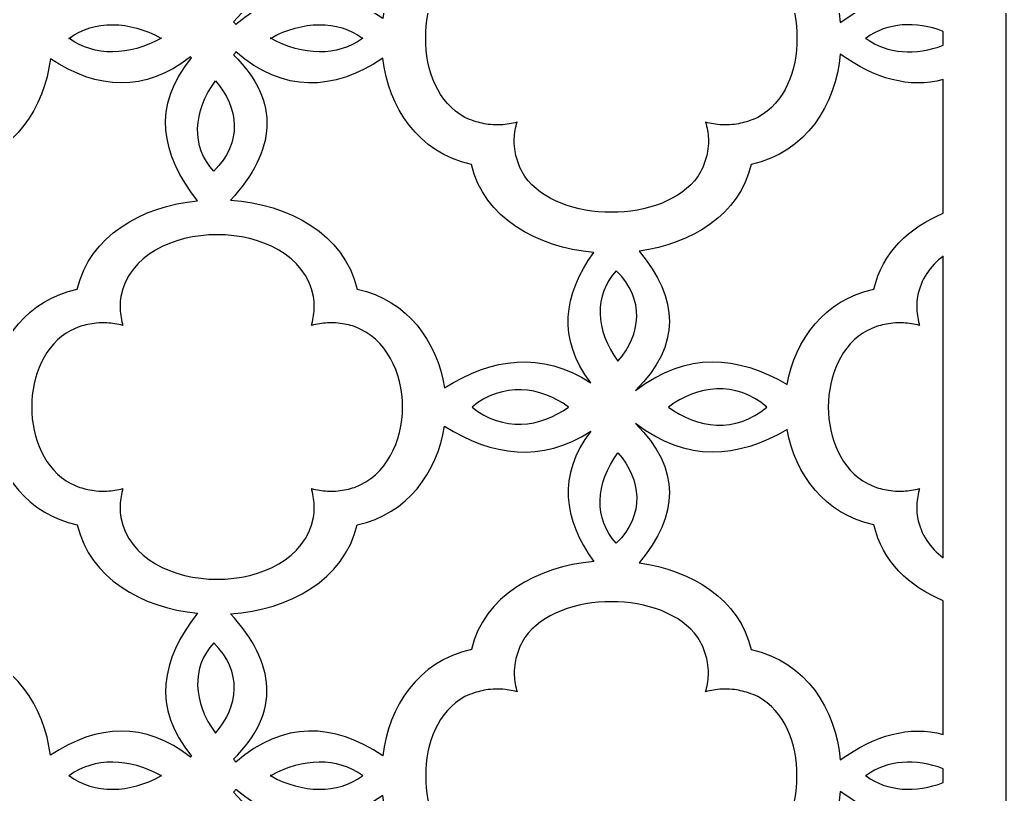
# Model space of a CAD drawing. Header units: centimetres. Extents: x 9.2 to 13.8, y -9 to 9.
# Drawn here: x 10.957 to 13.829, y -2.205 to 0.052 of the extents above; entities that cross this region are included whole.
import ezdxf

# ---------------------------------------------------------------- set-up
doc = ezdxf.new("R2010")
doc.units = ezdxf.units.CM
doc.header["$MEASUREMENT"] = 0
doc.layers.add('layer 1', color=7, linetype='Continuous')

msp = doc.modelspace()

# ---------------------------------------------------------------- linework, layer by layer
at = {"layer": 'layer 1', "color": 250}
for points, knots in [([(9.23731, 9.00076), (9.23731, 9.00076), (13.8294, 9.00076), (13.8294, 9.00076), (13.8294, 9.00076), (13.8294, 9.00076), (13.8294, -9.00021), (13.8294, -9.00021), (13.8294, -9.00021), (13.8294, -9.00021), (9.23731, -9.00021), (9.23731, -9.00021), (9.23731, -9.00021), (9.23731, -9.00021), (9.23731, 9.00076), (9.23731, 9.00076)], [0, 0, 0, 0, 0.2, 0.2, 0.2, 0.2, 0.4, 0.4, 0.4, 0.4, 0.6, 0.6, 0.6, 0.6, 1, 1, 1, 1]), ([(12.62788, 0.62126), (12.5401, 0.74558), (12.52068, 0.87166), (12.61959, 1.00076), (12.61959, 1.00076), (12.47468, 0.90728), (12.33322, 0.92898), (12.19376, 1.01579), (12.19376, 1.01579), (12.17154, 0.88134), (12.08668, 0.76026), (11.93902, 0.72809), (11.93902, 0.72809), (11.90138, 0.56693), (11.7404, 0.48064), (11.57066, 0.46916), (11.57066, 0.46916), (11.70156, 0.32521), (11.71794, 0.18376), (11.57948, 0.04568), (11.57948, 0.04568), (11.58171, 0.04306), (11.58377, 0.04027), (11.58561, 0.0374), (11.58561, 0.0374), (11.72549, 0.15639), (11.86857, 0.15248), (12.01406, 0.05542), (12.01406, 0.05542), (12.03038, 0.19831), (12.11627, 0.33083), (12.27178, 0.36473), (12.27178, 0.36473), (12.30832, 0.52112), (12.46259, 0.60664), (12.62788, 0.62126)], [0, 0, 0, 0, 0.1, 0.1, 0.1, 0.1, 0.2, 0.2, 0.2, 0.2, 0.3, 0.3, 0.3, 0.3, 0.4, 0.4, 0.4, 0.4, 0.5, 0.5, 0.5, 0.5, 0.6, 0.6, 0.6, 0.6, 0.7, 0.7, 0.7, 0.7, 0.8, 0.8, 0.8, 0.8, 1, 1, 1, 1]), ([(13.64572, 0.50724), (13.64572, 0.50724), (13.64572, 0.11789), (13.64572, 0.11789), (13.64572, 0.11789), (13.54705, 0.14409), (13.44699, 0.1159), (13.34575, 0.0433), (13.34575, 0.0433), (13.333, 0.19074), (13.24672, 0.32988), (13.08681, 0.36473), (13.08681, 0.36473), (13.05244, 0.51186), (12.91385, 0.59621), (12.75995, 0.61787), (12.75995, 0.61787), (12.87535, 0.75566), (12.88381, 0.89112), (12.74973, 1.02347), (12.74973, 1.02347), (12.9001, 0.9089), (13.04663, 0.9214), (13.19099, 1.00563), (13.19099, 1.00563), (13.2157, 0.87529), (13.29998, 0.75944), (13.44389, 0.72809), (13.44389, 0.72809), (13.46865, 0.62204), (13.5468, 0.54847), (13.64572, 0.50724)], [0, 0, 0, 0, 0.1111111, 0.1111111, 0.1111111, 0.1111111, 0.2222222, 0.2222222, 0.2222222, 0.2222222, 0.3333333, 0.3333333, 0.3333333, 0.3333333, 0.4444444, 0.4444444, 0.4444444, 0.4444444, 0.5555556, 0.5555556, 0.5555556, 0.5555556, 0.6666667, 0.6666667, 0.6666667, 0.6666667, 0.7777778, 0.7777778, 0.7777778, 0.7777778, 1, 1, 1, 1]), ([(12.13917, -0.00254), (12.13708, -0.09615), (12.1751, -0.19117), (12.2531, -0.23284), (12.2531, -0.23284), (12.26181, -0.23698), (12.2703, -0.24056), (12.27939, -0.24388), (12.27939, -0.24388), (12.29537, -0.24892), (12.31029, -0.25211), (12.32704, -0.25409), (12.32704, -0.25409), (12.33739, -0.25482), (12.34725, -0.25505), (12.35762, -0.25481), (12.35762, -0.25481), (12.37409, -0.25363), (12.38888, -0.25125), (12.40471, -0.24716), (12.40471, -0.24716), (12.40419, -0.24875), (12.40368, -0.25035), (12.40318, -0.25197), (12.40318, -0.25197), (12.39897, -0.26883), (12.39688, -0.28435), (12.39642, -0.30166), (12.39642, -0.30166), (12.3967, -0.31198), (12.39748, -0.32178), (12.39889, -0.33202), (12.39889, -0.33202), (12.40212, -0.34859), (12.4066, -0.36331), (12.41329, -0.37898), (12.41329, -0.37898), (12.41767, -0.38793), (12.42228, -0.39626), (12.42755, -0.40476), (12.42755, -0.40476), (12.52423, -0.54438), (12.83425, -0.54454), (12.93104, -0.40476), (12.93104, -0.40476), (12.93631, -0.39626), (12.94093, -0.38793), (12.9453, -0.37898), (12.9453, -0.37898), (12.95198, -0.36331), (12.95649, -0.34859), (12.95969, -0.33202), (12.95969, -0.33202), (12.96111, -0.32178), (12.9619, -0.31198), (12.96218, -0.30166), (12.96218, -0.30166), (12.9617, -0.28435), (12.95963, -0.26883), (12.95541, -0.25197), (12.95541, -0.25197), (12.95492, -0.25035), (12.95441, -0.24875), (12.95388, -0.24716), (12.95388, -0.24716), (12.96971, -0.25125), (12.9845, -0.25363), (13.00096, -0.25481), (13.00096, -0.25481), (13.01134, -0.25505), (13.02121, -0.25482), (13.03155, -0.25409), (13.03155, -0.25409), (13.04829, -0.25211), (13.06321, -0.24892), (13.07919, -0.24388), (13.07919, -0.24388), (13.08829, -0.24056), (13.0968, -0.23698), (13.10549, -0.23284), (13.10549, -0.23284), (13.18382, -0.19098), (13.22176, -0.09611), (13.21919, -0.00254), (13.21919, -0.00254), (13.22176, 0.09103), (13.18382, 0.18591), (13.10549, 0.22777), (13.10549, 0.22777), (13.0968, 0.2319), (13.08829, 0.23548), (13.07919, 0.2388), (13.07919, 0.2388), (13.06321, 0.24385), (13.04829, 0.24703), (13.03155, 0.24901), (13.03155, 0.24901), (13.02121, 0.24974), (13.01134, 0.24998), (13.00096, 0.24973), (13.00096, 0.24973), (12.9845, 0.24856), (12.96971, 0.24618), (12.95388, 0.24209), (12.95388, 0.24209), (12.95441, 0.24367), (12.95492, 0.24526), (12.95541, 0.2469), (12.95541, 0.2469), (12.95963, 0.26374), (12.9617, 0.27927), (12.96218, 0.29658), (12.96218, 0.29658), (12.9619, 0.3069), (12.96111, 0.31669), (12.95969, 0.32694), (12.95969, 0.32694), (12.95649, 0.34351), (12.95198, 0.35823), (12.9453, 0.37391), (12.9453, 0.37391), (12.94093, 0.38285), (12.93631, 0.39119), (12.93104, 0.39969), (12.93104, 0.39969), (12.83425, 0.53947), (12.52423, 0.5393), (12.42755, 0.39969), (12.42755, 0.39969), (12.42228, 0.39119), (12.41767, 0.38285), (12.41329, 0.37391), (12.41329, 0.37391), (12.4066, 0.35823), (12.40212, 0.34351), (12.39889, 0.32694), (12.39889, 0.32694), (12.39748, 0.31669), (12.3967, 0.3069), (12.39642, 0.29658), (12.39642, 0.29658), (12.39688, 0.27927), (12.39897, 0.26374), (12.40318, 0.2469), (12.40318, 0.2469), (12.40368, 0.24526), (12.40419, 0.24367), (12.40471, 0.24209), (12.40471, 0.24209), (12.38888, 0.24618), (12.37409, 0.24856), (12.35762, 0.24973), (12.35762, 0.24973), (12.34725, 0.24998), (12.33739, 0.24974), (12.32704, 0.24901), (12.32704, 0.24901), (12.31029, 0.24703), (12.29537, 0.24385), (12.27939, 0.2388), (12.27939, 0.2388), (12.2703, 0.23548), (12.26181, 0.2319), (12.2531, 0.22777), (12.2531, 0.22777), (12.1751, 0.18608), (12.13708, 0.09106), (12.13917, -0.00254)], [0, 0, 0, 0, 0.0232558, 0.0232558, 0.0232558, 0.0232558, 0.0465116, 0.0465116, 0.0465116, 0.0465116, 0.0697674, 0.0697674, 0.0697674, 0.0697674, 0.0930233, 0.0930233, 0.0930233, 0.0930233, 0.1162791, 0.1162791, 0.1162791, 0.1162791, 0.1395349, 0.1395349, 0.1395349, 0.1395349, 0.1627907, 0.1627907, 0.1627907, 0.1627907, 0.1860465, 0.1860465, 0.1860465, 0.1860465, 0.2093023, 0.2093023, 0.2093023, 0.2093023, 0.2325581, 0.2325581, 0.2325581, 0.2325581, 0.255814, 0.255814, 0.255814, 0.255814, 0.2790698, 0.2790698, 0.2790698, 0.2790698, 0.3023256, 0.3023256, 0.3023256, 0.3023256, 0.3255814, 0.3255814, 0.3255814, 0.3255814, 0.3488372, 0.3488372, 0.3488372, 0.3488372, 0.372093, 0.372093, 0.372093, 0.372093, 0.3953488, 0.3953488, 0.3953488, 0.3953488, 0.4186047, 0.4186047, 0.4186047, 0.4186047, 0.4418605, 0.4418605, 0.4418605, 0.4418605, 0.4651163, 0.4651163, 0.4651163, 0.4651163, 0.4883721, 0.4883721, 0.4883721, 0.4883721, 0.5116279, 0.5116279, 0.5116279, 0.5116279, 0.5348837, 0.5348837, 0.5348837, 0.5348837, 0.5581395, 0.5581395, 0.5581395, 0.5581395, 0.5813953, 0.5813953, 0.5813953, 0.5813953, 0.6046512, 0.6046512, 0.6046512, 0.6046512, 0.627907, 0.627907, 0.627907, 0.627907, 0.6511628, 0.6511628, 0.6511628, 0.6511628, 0.6744186, 0.6744186, 0.6744186, 0.6744186, 0.6976744, 0.6976744, 0.6976744, 0.6976744, 0.7209302, 0.7209302, 0.7209302, 0.7209302, 0.744186, 0.744186, 0.744186, 0.744186, 0.7674419, 0.7674419, 0.7674419, 0.7674419, 0.7906977, 0.7906977, 0.7906977, 0.7906977, 0.8139535, 0.8139535, 0.8139535, 0.8139535, 0.8372093, 0.8372093, 0.8372093, 0.8372093, 0.8604651, 0.8604651, 0.8604651, 0.8604651, 0.8837209, 0.8837209, 0.8837209, 0.8837209, 0.9069767, 0.9069767, 0.9069767, 0.9069767, 0.9302326, 0.9302326, 0.9302326, 0.9302326, 0.9534884, 0.9534884, 0.9534884, 0.9534884, 1, 1, 1, 1]), ([(11.36968, -0.00186), (11.36968, -0.00186), (11.36728, -0.00186), (11.36728, -0.00186), (11.36728, -0.00186), (11.27666, 0.04873), (11.17297, 0.05126), (11.10153, -0.00186), (11.10153, -0.00186), (11.10153, -0.00186), (11.09972, -0.00186), (11.09972, -0.00186), (11.09972, -0.00186), (11.10001, -0.0021), (11.10032, -0.00231), (11.10063, -0.00254), (11.10063, -0.00254), (11.10032, -0.00277), (11.10001, -0.00298), (11.09972, -0.00321), (11.09972, -0.00321), (11.09972, -0.00321), (11.10154, -0.00321), (11.10154, -0.00321), (11.10154, -0.00321), (11.17297, -0.05632), (11.27665, -0.05381), (11.36726, -0.00321), (11.36726, -0.00321), (11.36726, -0.00321), (11.36968, -0.00321), (11.36968, -0.00321), (11.36968, -0.00321), (11.36928, -0.00298), (11.36887, -0.00277), (11.36848, -0.00254), (11.36848, -0.00254), (11.36887, -0.00231), (11.36928, -0.00209), (11.36968, -0.00186)], [0, 0, 0, 0, 0.0909091, 0.0909091, 0.0909091, 0.0909091, 0.1818182, 0.1818182, 0.1818182, 0.1818182, 0.2727273, 0.2727273, 0.2727273, 0.2727273, 0.3636364, 0.3636364, 0.3636364, 0.3636364, 0.4545455, 0.4545455, 0.4545455, 0.4545455, 0.5454545, 0.5454545, 0.5454545, 0.5454545, 0.6363636, 0.6363636, 0.6363636, 0.6363636, 0.7272727, 0.7272727, 0.7272727, 0.7272727, 0.8181818, 0.8181818, 0.8181818, 0.8181818, 1, 1, 1, 1]), ([(11.95604, -0.00186), (11.95604, -0.00186), (11.95423, -0.00186), (11.95423, -0.00186), (11.95423, -0.00186), (11.8828, 0.05126), (11.77912, 0.04873), (11.68849, -0.00186), (11.68849, -0.00186), (11.68849, -0.00186), (11.68609, -0.00186), (11.68609, -0.00186), (11.68609, -0.00186), (11.68648, -0.00209), (11.68689, -0.00231), (11.6873, -0.00254), (11.6873, -0.00254), (11.68689, -0.00277), (11.68648, -0.00298), (11.68609, -0.00321), (11.68609, -0.00321), (11.68609, -0.00321), (11.6885, -0.00321), (11.6885, -0.00321), (11.6885, -0.00321), (11.77913, -0.05381), (11.8828, -0.05632), (11.95422, -0.00321), (11.95422, -0.00321), (11.95422, -0.00321), (11.95604, -0.00321), (11.95604, -0.00321), (11.95604, -0.00321), (11.95575, -0.00298), (11.95544, -0.00277), (11.95513, -0.00254), (11.95513, -0.00254), (11.95544, -0.00231), (11.95575, -0.0021), (11.95604, -0.00186)], [0, 0, 0, 0, 0.0909091, 0.0909091, 0.0909091, 0.0909091, 0.1818182, 0.1818182, 0.1818182, 0.1818182, 0.2727273, 0.2727273, 0.2727273, 0.2727273, 0.3636364, 0.3636364, 0.3636364, 0.3636364, 0.4545455, 0.4545455, 0.4545455, 0.4545455, 0.5454545, 0.5454545, 0.5454545, 0.5454545, 0.6363636, 0.6363636, 0.6363636, 0.6363636, 0.7272727, 0.7272727, 0.7272727, 0.7272727, 0.8181818, 0.8181818, 0.8181818, 0.8181818, 1, 1, 1, 1]), ([(13.64572, 0.01761), (13.64572, 0.01761), (13.64572, -0.02265), (13.64572, -0.02265), (13.64572, -0.02265), (13.5662, -0.05329), (13.48217, -0.04837), (13.42143, -0.00321), (13.42143, -0.00321), (13.42143, -0.00321), (13.41961, -0.00321), (13.41961, -0.00321), (13.41961, -0.00321), (13.41992, -0.00298), (13.42021, -0.00277), (13.42052, -0.00254), (13.42052, -0.00254), (13.42021, -0.00231), (13.41992, -0.0021), (13.41961, -0.00186), (13.41961, -0.00186), (13.41961, -0.00186), (13.42142, -0.00186), (13.42142, -0.00186), (13.42142, -0.00186), (13.48216, 0.04331), (13.5662, 0.04825), (13.64572, 0.01761)], [0, 0, 0, 0, 0.125, 0.125, 0.125, 0.125, 0.25, 0.25, 0.25, 0.25, 0.375, 0.375, 0.375, 0.375, 0.5, 0.5, 0.5, 0.5, 0.625, 0.625, 0.625, 0.625, 0.75, 0.75, 0.75, 0.75, 1, 1, 1, 1]), ([(11.47406, -0.47578), (11.31119, -0.49204), (11.16031, -0.57779), (11.124, -0.73316), (11.124, -0.73316), (10.98009, -0.76453), (10.89581, -0.88036), (10.8711, -1.0107), (10.8711, -1.0107), (10.72674, -0.92647), (10.58021, -0.91399), (10.42985, -1.02856), (10.42985, -1.02856), (10.56316, -0.89695), (10.55556, -0.7623), (10.44203, -0.62532), (10.44203, -0.62532), (10.6035, -0.60816), (10.7523, -0.52305), (10.78809, -0.36982), (10.78809, -0.36982), (10.94307, -0.33604), (11.0289, -0.20432), (11.04565, -0.06202), (11.04565, -0.06202), (11.18421, -0.15353), (11.32056, -0.16041), (11.45405, -0.05689), (11.45405, -0.05689), (11.45502, -0.05783), (11.45603, -0.05874), (11.45707, -0.05961), (11.45707, -0.05961), (11.34042, -0.20147), (11.36808, -0.33962), (11.47406, -0.47578)], [0, 0, 0, 0, 0.1, 0.1, 0.1, 0.1, 0.2, 0.2, 0.2, 0.2, 0.3, 0.3, 0.3, 0.3, 0.4, 0.4, 0.4, 0.4, 0.5, 0.5, 0.5, 0.5, 0.6, 0.6, 0.6, 0.6, 0.7, 0.7, 0.7, 0.7, 0.8, 0.8, 0.8, 0.8, 1, 1, 1, 1]), ([(12.62788, -0.62634), (12.5401, -0.75067), (12.52068, -0.87675), (12.61959, -1.00584), (12.61959, -1.00584), (12.47468, -0.91237), (12.33322, -0.93407), (12.19376, -1.02086), (12.19376, -1.02086), (12.17154, -0.88642), (12.08668, -0.76534), (11.93902, -0.73316), (11.93902, -0.73316), (11.90138, -0.57202), (11.7404, -0.48572), (11.57066, -0.47425), (11.57066, -0.47425), (11.70156, -0.3303), (11.71794, -0.18884), (11.57948, -0.05077), (11.57948, -0.05077), (11.58171, -0.04815), (11.58377, -0.04536), (11.58561, -0.04248), (11.58561, -0.04248), (11.72549, -0.16147), (11.86857, -0.15757), (12.01406, -0.06049), (12.01406, -0.06049), (12.03038, -0.20338), (12.11627, -0.33592), (12.27178, -0.36982), (12.27178, -0.36982), (12.30832, -0.5262), (12.46259, -0.61172), (12.62788, -0.62634)], [0, 0, 0, 0, 0.1, 0.1, 0.1, 0.1, 0.2, 0.2, 0.2, 0.2, 0.3, 0.3, 0.3, 0.3, 0.4, 0.4, 0.4, 0.4, 0.5, 0.5, 0.5, 0.5, 0.6, 0.6, 0.6, 0.6, 0.7, 0.7, 0.7, 0.7, 0.8, 0.8, 0.8, 0.8, 1, 1, 1, 1]), ([(13.64572, -0.12294), (13.64572, -0.12294), (13.64572, -0.51227), (13.64572, -0.51227), (13.64572, -0.51227), (13.5468, -0.55349), (13.46865, -0.62711), (13.44389, -0.73316), (13.44389, -0.73316), (13.29998, -0.76453), (13.2157, -0.88036), (13.19099, -1.0107), (13.19099, -1.0107), (13.04663, -0.92647), (12.9001, -0.91399), (12.74973, -1.02856), (12.74973, -1.02856), (12.88381, -0.89621), (12.87535, -0.76074), (12.75995, -0.62295), (12.75995, -0.62295), (12.91385, -0.60129), (13.05244, -0.51694), (13.08681, -0.36982), (13.08681, -0.36982), (13.24672, -0.33496), (13.333, -0.19583), (13.34575, -0.04838), (13.34575, -0.04838), (13.44699, -0.12099), (13.54705, -0.14914), (13.64572, -0.12294)], [0, 0, 0, 0, 0.1111111, 0.1111111, 0.1111111, 0.1111111, 0.2222222, 0.2222222, 0.2222222, 0.2222222, 0.3333333, 0.3333333, 0.3333333, 0.3333333, 0.4444444, 0.4444444, 0.4444444, 0.4444444, 0.5555556, 0.5555556, 0.5555556, 0.5555556, 0.6666667, 0.6666667, 0.6666667, 0.6666667, 0.7777778, 0.7777778, 0.7777778, 0.7777778, 1, 1, 1, 1]), ([(11.5266, -0.12678), (11.46071, -0.21504), (11.45552, -0.32002), (11.52139, -0.38922), (11.52139, -0.38922), (11.60724, -0.30691), (11.59336, -0.20273), (11.5266, -0.12678)], [0, 0, 0, 0, 0.3333333, 0.3333333, 0.3333333, 0.3333333, 1, 1, 1, 1]), ([(10.99131, -1.07665), (10.99123, -0.98544), (11.02922, -0.8942), (11.10532, -0.85354), (11.10532, -0.85354), (11.11402, -0.8494), (11.12252, -0.84583), (11.13161, -0.84248), (11.13161, -0.84248), (11.14759, -0.83745), (11.16251, -0.83428), (11.17926, -0.8323), (11.17926, -0.8323), (11.18959, -0.83157), (11.19946, -0.83133), (11.20984, -0.83158), (11.20984, -0.83158), (11.22631, -0.83275), (11.24109, -0.83513), (11.25691, -0.83922), (11.25691, -0.83922), (11.2564, -0.83764), (11.25589, -0.83603), (11.25539, -0.83441), (11.25539, -0.83441), (11.25118, -0.81756), (11.24911, -0.80203), (11.24863, -0.78472), (11.24863, -0.78472), (11.24891, -0.77441), (11.2497, -0.7646), (11.2511, -0.75437), (11.2511, -0.75437), (11.29745, -0.51499), (11.76558, -0.51499), (11.81191, -0.75437), (11.81191, -0.75437), (11.81333, -0.7646), (11.81411, -0.77441), (11.81439, -0.78472), (11.81439, -0.78472), (11.81392, -0.80203), (11.81184, -0.81756), (11.80762, -0.83441), (11.80762, -0.83441), (11.80712, -0.83603), (11.80662, -0.83764), (11.80611, -0.83922), (11.80611, -0.83922), (11.82192, -0.83513), (11.83671, -0.83275), (11.85319, -0.83158), (11.85319, -0.83158), (11.86355, -0.83133), (11.87342, -0.83157), (11.88377, -0.8323), (11.88377, -0.8323), (11.9005, -0.83428), (11.91542, -0.83745), (11.93142, -0.84248), (11.93142, -0.84248), (12.02449, -0.87663), (12.0711, -0.97671), (12.07153, -1.07665), (12.07153, -1.07665), (12.0711, -1.17657), (12.02449, -1.27668), (11.93142, -1.31081), (11.93142, -1.31081), (11.91542, -1.31584), (11.9005, -1.31901), (11.88377, -1.32099), (11.88377, -1.32099), (11.87342, -1.32174), (11.86355, -1.32196), (11.85319, -1.32171), (11.85319, -1.32171), (11.83671, -1.32054), (11.82192, -1.31817), (11.80611, -1.31408), (11.80611, -1.31408), (11.80662, -1.31566), (11.80712, -1.31726), (11.80762, -1.31887), (11.80762, -1.31887), (11.81184, -1.33574), (11.81392, -1.35127), (11.81439, -1.36857), (11.81439, -1.36857), (11.81411, -1.37888), (11.81333, -1.38869), (11.81191, -1.39892), (11.81191, -1.39892), (11.76558, -1.6383), (11.29745, -1.6383), (11.2511, -1.39892), (11.2511, -1.39892), (11.2497, -1.38869), (11.24891, -1.37888), (11.24863, -1.36857), (11.24863, -1.36857), (11.24911, -1.35127), (11.25118, -1.33574), (11.25539, -1.31887), (11.25539, -1.31887), (11.25589, -1.31726), (11.2564, -1.31566), (11.25691, -1.31408), (11.25691, -1.31408), (11.24109, -1.31817), (11.22631, -1.32054), (11.20984, -1.32171), (11.20984, -1.32171), (11.19946, -1.32196), (11.18959, -1.32174), (11.17926, -1.32099), (11.17926, -1.32099), (11.16251, -1.31901), (11.14759, -1.31584), (11.13161, -1.31081), (11.13161, -1.31081), (11.12252, -1.30747), (11.11402, -1.30389), (11.10532, -1.29975), (11.10532, -1.29975), (11.02922, -1.2591), (10.99123, -1.16786), (10.99131, -1.07665)], [0, 0, 0, 0, 0.030303, 0.030303, 0.030303, 0.030303, 0.0606061, 0.0606061, 0.0606061, 0.0606061, 0.0909091, 0.0909091, 0.0909091, 0.0909091, 0.1212121, 0.1212121, 0.1212121, 0.1212121, 0.1515152, 0.1515152, 0.1515152, 0.1515152, 0.1818182, 0.1818182, 0.1818182, 0.1818182, 0.2121212, 0.2121212, 0.2121212, 0.2121212, 0.2424242, 0.2424242, 0.2424242, 0.2424242, 0.2727273, 0.2727273, 0.2727273, 0.2727273, 0.3030303, 0.3030303, 0.3030303, 0.3030303, 0.3333333, 0.3333333, 0.3333333, 0.3333333, 0.3636364, 0.3636364, 0.3636364, 0.3636364, 0.3939394, 0.3939394, 0.3939394, 0.3939394, 0.4242424, 0.4242424, 0.4242424, 0.4242424, 0.4545455, 0.4545455, 0.4545455, 0.4545455, 0.4848485, 0.4848485, 0.4848485, 0.4848485, 0.5151515, 0.5151515, 0.5151515, 0.5151515, 0.5454545, 0.5454545, 0.5454545, 0.5454545, 0.5757576, 0.5757576, 0.5757576, 0.5757576, 0.6060606, 0.6060606, 0.6060606, 0.6060606, 0.6363636, 0.6363636, 0.6363636, 0.6363636, 0.6666667, 0.6666667, 0.6666667, 0.6666667, 0.6969697, 0.6969697, 0.6969697, 0.6969697, 0.7272727, 0.7272727, 0.7272727, 0.7272727, 0.7575758, 0.7575758, 0.7575758, 0.7575758, 0.7878788, 0.7878788, 0.7878788, 0.7878788, 0.8181818, 0.8181818, 0.8181818, 0.8181818, 0.8484848, 0.8484848, 0.8484848, 0.8484848, 0.8787879, 0.8787879, 0.8787879, 0.8787879, 0.9090909, 0.9090909, 0.9090909, 0.9090909, 0.9393939, 0.9393939, 0.9393939, 0.9393939, 1, 1, 1, 1]), ([(13.64572, -0.63708), (13.64572, -0.63708), (13.64572, -1.51619), (13.64572, -1.51619), (13.64572, -1.51619), (13.60786, -1.48722), (13.58053, -1.44814), (13.57101, -1.39893), (13.57101, -1.39893), (13.5696, -1.38869), (13.5688, -1.37889), (13.56853, -1.36859), (13.56853, -1.36859), (13.569, -1.35128), (13.57108, -1.33576), (13.57528, -1.3189), (13.57528, -1.3189), (13.57578, -1.31728), (13.5763, -1.31568), (13.5768, -1.31409), (13.5768, -1.31409), (13.56098, -1.31819), (13.54619, -1.32056), (13.52972, -1.32172), (13.52972, -1.32172), (13.51935, -1.32197), (13.50948, -1.32175), (13.49914, -1.32101), (13.49914, -1.32101), (13.4824, -1.31902), (13.46748, -1.31585), (13.45148, -1.31082), (13.45148, -1.31082), (13.44241, -1.30749), (13.4339, -1.3039), (13.4252, -1.29977), (13.4252, -1.29977), (13.34909, -1.25911), (13.31112, -1.16786), (13.3112, -1.07665), (13.3112, -1.07665), (13.31112, -0.98543), (13.34909, -0.89418), (13.4252, -0.85353), (13.4252, -0.85353), (13.4339, -0.84939), (13.44241, -0.84581), (13.45148, -0.84247), (13.45148, -0.84247), (13.46748, -0.83744), (13.4824, -0.83427), (13.49914, -0.83228), (13.49914, -0.83228), (13.50948, -0.83155), (13.51935, -0.83132), (13.52972, -0.83157), (13.52972, -0.83157), (13.54619, -0.83274), (13.56098, -0.83511), (13.5768, -0.8392), (13.5768, -0.8392), (13.5763, -0.83762), (13.57578, -0.83602), (13.57528, -0.83441), (13.57528, -0.83441), (13.57108, -0.81754), (13.569, -0.802), (13.56853, -0.78469), (13.56853, -0.78469), (13.5688, -0.7744), (13.5696, -0.76459), (13.57101, -0.75436), (13.57101, -0.75436), (13.58053, -0.70515), (13.60786, -0.66605), (13.64572, -0.63708)], [0, 0, 0, 0, 0.05, 0.05, 0.05, 0.05, 0.1, 0.1, 0.1, 0.1, 0.15, 0.15, 0.15, 0.15, 0.2, 0.2, 0.2, 0.2, 0.25, 0.25, 0.25, 0.25, 0.3, 0.3, 0.3, 0.3, 0.35, 0.35, 0.35, 0.35, 0.4, 0.4, 0.4, 0.4, 0.45, 0.45, 0.45, 0.45, 0.5, 0.5, 0.5, 0.5, 0.55, 0.55, 0.55, 0.55, 0.6, 0.6, 0.6, 0.6, 0.65, 0.65, 0.65, 0.65, 0.7, 0.7, 0.7, 0.7, 0.75, 0.75, 0.75, 0.75, 0.8, 0.8, 0.8, 0.8, 0.85, 0.85, 0.85, 0.85, 0.9, 0.9, 0.9, 0.9, 1, 1, 1, 1]), ([(12.6987, -0.94273), (12.63283, -0.85445), (12.62761, -0.74946), (12.69351, -0.68028), (12.69351, -0.68028), (12.77933, -0.76259), (12.76546, -0.86676), (12.6987, -0.94273)], [0, 0, 0, 0, 0.3333333, 0.3333333, 0.3333333, 0.3333333, 1, 1, 1, 1]), ([(12.27391, -1.07665), (12.36271, -1.00322), (12.47329, -1.01665), (12.55436, -1.07665), (12.55436, -1.07665), (12.47329, -1.13663), (12.36271, -1.15006), (12.27391, -1.07665)], [0, 0, 0, 0, 0.3333333, 0.3333333, 0.3333333, 0.3333333, 1, 1, 1, 1]), ([(12.84562, -1.07665), (12.92841, -1.01539), (13.04195, -0.99791), (13.13167, -1.07665), (13.13167, -1.07665), (13.04195, -1.15539), (12.92841, -1.1379), (12.84562, -1.07665)], [0, 0, 0, 0, 0.3333333, 0.3333333, 0.3333333, 0.3333333, 1, 1, 1, 1]), ([(11.47406, -1.67751), (11.31119, -1.66124), (11.16031, -1.5755), (11.124, -1.42013), (11.124, -1.42013), (10.98009, -1.38876), (10.89581, -1.27293), (10.8711, -1.14259), (10.8711, -1.14259), (10.72674, -1.22682), (10.58021, -1.23931), (10.42985, -1.12474), (10.42985, -1.12474), (10.56316, -1.25634), (10.55556, -1.39101), (10.44203, -1.52799), (10.44203, -1.52799), (10.6035, -1.54513), (10.7523, -1.63026), (10.78809, -1.78348), (10.78809, -1.78348), (10.94307, -1.81727), (11.0289, -1.94897), (11.04565, -2.09127), (11.04565, -2.09127), (11.18421, -1.99975), (11.32056, -1.9929), (11.45405, -2.09641), (11.45405, -2.09641), (11.45502, -2.09547), (11.45603, -2.09455), (11.45707, -2.09367), (11.45707, -2.09367), (11.34042, -1.95184), (11.36808, -1.81366), (11.47406, -1.67751)], [0, 0, 0, 0, 0.1, 0.1, 0.1, 0.1, 0.2, 0.2, 0.2, 0.2, 0.3, 0.3, 0.3, 0.3, 0.4, 0.4, 0.4, 0.4, 0.5, 0.5, 0.5, 0.5, 0.6, 0.6, 0.6, 0.6, 0.7, 0.7, 0.7, 0.7, 0.8, 0.8, 0.8, 0.8, 1, 1, 1, 1]), ([(12.62788, -1.52695), (12.5401, -1.40262), (12.52068, -1.27654), (12.61959, -1.14746), (12.61959, -1.14746), (12.47468, -1.24092), (12.33322, -1.21922), (12.19376, -1.13243), (12.19376, -1.13243), (12.17154, -1.26687), (12.08668, -1.38795), (11.93902, -1.42013), (11.93902, -1.42013), (11.90138, -1.58129), (11.7404, -1.66757), (11.57066, -1.67904), (11.57066, -1.67904), (11.70156, -1.823), (11.71794, -1.96446), (11.57948, -2.10252), (11.57948, -2.10252), (11.58171, -2.10515), (11.58377, -2.10793), (11.58561, -2.11081), (11.58561, -2.11081), (11.72549, -1.99182), (11.86857, -1.99572), (12.01406, -2.0928), (12.01406, -2.0928), (12.03038, -1.94991), (12.11627, -1.81738), (12.27178, -1.78348), (12.27178, -1.78348), (12.30832, -1.62709), (12.46259, -1.54156), (12.62788, -1.52695)], [0, 0, 0, 0, 0.1, 0.1, 0.1, 0.1, 0.2, 0.2, 0.2, 0.2, 0.3, 0.3, 0.3, 0.3, 0.4, 0.4, 0.4, 0.4, 0.5, 0.5, 0.5, 0.5, 0.6, 0.6, 0.6, 0.6, 0.7, 0.7, 0.7, 0.7, 0.8, 0.8, 0.8, 0.8, 1, 1, 1, 1]), ([(13.64572, -1.64098), (13.64572, -1.64098), (13.64572, -2.03032), (13.64572, -2.03032), (13.64572, -2.03032), (13.54705, -2.00412), (13.44699, -2.03231), (13.34575, -2.10491), (13.34575, -2.10491), (13.333, -1.95747), (13.24672, -1.81833), (13.08681, -1.78348), (13.08681, -1.78348), (13.05244, -1.63635), (12.91385, -1.55201), (12.75995, -1.53034), (12.75995, -1.53034), (12.87535, -1.39256), (12.88381, -1.25708), (12.74973, -1.12474), (12.74973, -1.12474), (12.9001, -1.23931), (13.04663, -1.22682), (13.19099, -1.14259), (13.19099, -1.14259), (13.2157, -1.27293), (13.29998, -1.38876), (13.44389, -1.42013), (13.44389, -1.42013), (13.46865, -1.52618), (13.5468, -1.59975), (13.64572, -1.64098)], [0, 0, 0, 0, 0.1111111, 0.1111111, 0.1111111, 0.1111111, 0.2222222, 0.2222222, 0.2222222, 0.2222222, 0.3333333, 0.3333333, 0.3333333, 0.3333333, 0.4444444, 0.4444444, 0.4444444, 0.4444444, 0.5555556, 0.5555556, 0.5555556, 0.5555556, 0.6666667, 0.6666667, 0.6666667, 0.6666667, 0.7777778, 0.7777778, 0.7777778, 0.7777778, 1, 1, 1, 1]), ([(12.6987, -1.21058), (12.63283, -1.29885), (12.62761, -1.40383), (12.69351, -1.47302), (12.69351, -1.47302), (12.77933, -1.3907), (12.76546, -1.28653), (12.6987, -1.21058)], [0, 0, 0, 0, 0.3333333, 0.3333333, 0.3333333, 0.3333333, 1, 1, 1, 1]), ([(12.13917, -2.15076), (12.13708, -2.05715), (12.1751, -1.96213), (12.2531, -1.92045), (12.2531, -1.92045), (12.26181, -1.9163), (12.2703, -1.91273), (12.27939, -1.90941), (12.27939, -1.90941), (12.29537, -1.90437), (12.31029, -1.90119), (12.32704, -1.8992), (12.32704, -1.8992), (12.33739, -1.89848), (12.34725, -1.89824), (12.35762, -1.89848), (12.35762, -1.89848), (12.37409, -1.89966), (12.38888, -1.90204), (12.40471, -1.90613), (12.40471, -1.90613), (12.40419, -1.90454), (12.40368, -1.90294), (12.40318, -1.90132), (12.40318, -1.90132), (12.39897, -1.88447), (12.39688, -1.86894), (12.39642, -1.85164), (12.39642, -1.85164), (12.3967, -1.84131), (12.39748, -1.83152), (12.39889, -1.82127), (12.39889, -1.82127), (12.40212, -1.8047), (12.4066, -1.78999), (12.41329, -1.77431), (12.41329, -1.77431), (12.41767, -1.76536), (12.42228, -1.75703), (12.42755, -1.74853), (12.42755, -1.74853), (12.52423, -1.60892), (12.83425, -1.60875), (12.93104, -1.74853), (12.93104, -1.74853), (12.93631, -1.75703), (12.94093, -1.76536), (12.9453, -1.77431), (12.9453, -1.77431), (12.95198, -1.78999), (12.95649, -1.8047), (12.95969, -1.82127), (12.95969, -1.82127), (12.96111, -1.83152), (12.9619, -1.84131), (12.96218, -1.85164), (12.96218, -1.85164), (12.9617, -1.86894), (12.95963, -1.88447), (12.95541, -1.90132), (12.95541, -1.90132), (12.95492, -1.90294), (12.95441, -1.90454), (12.95388, -1.90613), (12.95388, -1.90613), (12.96971, -1.90204), (12.9845, -1.89966), (13.00096, -1.89848), (13.00096, -1.89848), (13.01134, -1.89824), (13.02121, -1.89848), (13.03155, -1.8992), (13.03155, -1.8992), (13.04829, -1.90119), (13.06321, -1.90437), (13.07919, -1.90941), (13.07919, -1.90941), (13.08829, -1.91273), (13.0968, -1.9163), (13.10549, -1.92045), (13.10549, -1.92045), (13.18382, -1.9623), (13.22176, -2.05718), (13.21919, -2.15076), (13.21919, -2.15076), (13.22176, -2.24432), (13.18382, -2.3392), (13.10549, -2.38106), (13.10549, -2.38106), (13.0968, -2.3852), (13.08829, -2.38878), (13.07919, -2.39209), (13.07919, -2.39209), (13.06321, -2.39714), (13.04829, -2.40032), (13.03155, -2.4023), (13.03155, -2.4023), (13.02121, -2.40303), (13.01134, -2.40327), (13.00096, -2.40302), (13.00096, -2.40302), (12.9845, -2.40185), (12.96971, -2.39946), (12.95388, -2.39538), (12.95388, -2.39538), (12.95441, -2.39697), (12.95492, -2.39857), (12.95541, -2.40019), (12.95541, -2.40019), (12.95963, -2.41703), (12.9617, -2.43257), (12.96218, -2.44987), (12.96218, -2.44987), (12.9619, -2.46019), (12.96111, -2.47), (12.95969, -2.48023), (12.95969, -2.48023), (12.95649, -2.4968), (12.95198, -2.51151), (12.9453, -2.5272), (12.9453, -2.5272), (12.94093, -2.53615), (12.93631, -2.54448), (12.93104, -2.55298), (12.93104, -2.55298), (12.83425, -2.69276), (12.52423, -2.69259), (12.42755, -2.55298), (12.42755, -2.55298), (12.42228, -2.54448), (12.41767, -2.53615), (12.41329, -2.5272), (12.41329, -2.5272), (12.4066, -2.51151), (12.40212, -2.4968), (12.39889, -2.48023), (12.39889, -2.48023), (12.39748, -2.47), (12.3967, -2.46019), (12.39642, -2.44987), (12.39642, -2.44987), (12.39688, -2.43257), (12.39897, -2.41703), (12.40318, -2.40019), (12.40318, -2.40019), (12.40368, -2.39857), (12.40419, -2.39697), (12.40471, -2.39538), (12.40471, -2.39538), (12.38888, -2.39946), (12.37409, -2.40185), (12.35762, -2.40302), (12.35762, -2.40302), (12.34725, -2.40327), (12.33739, -2.40303), (12.32704, -2.4023), (12.32704, -2.4023), (12.31029, -2.40032), (12.29537, -2.39714), (12.27939, -2.39209), (12.27939, -2.39209), (12.2703, -2.38878), (12.26181, -2.3852), (12.2531, -2.38106), (12.2531, -2.38106), (12.1751, -2.33939), (12.13708, -2.24436), (12.13917, -2.15076)], [0, 0, 0, 0, 0.0232558, 0.0232558, 0.0232558, 0.0232558, 0.0465116, 0.0465116, 0.0465116, 0.0465116, 0.0697674, 0.0697674, 0.0697674, 0.0697674, 0.0930233, 0.0930233, 0.0930233, 0.0930233, 0.1162791, 0.1162791, 0.1162791, 0.1162791, 0.1395349, 0.1395349, 0.1395349, 0.1395349, 0.1627907, 0.1627907, 0.1627907, 0.1627907, 0.1860465, 0.1860465, 0.1860465, 0.1860465, 0.2093023, 0.2093023, 0.2093023, 0.2093023, 0.2325581, 0.2325581, 0.2325581, 0.2325581, 0.255814, 0.255814, 0.255814, 0.255814, 0.2790698, 0.2790698, 0.2790698, 0.2790698, 0.3023256, 0.3023256, 0.3023256, 0.3023256, 0.3255814, 0.3255814, 0.3255814, 0.3255814, 0.3488372, 0.3488372, 0.3488372, 0.3488372, 0.372093, 0.372093, 0.372093, 0.372093, 0.3953488, 0.3953488, 0.3953488, 0.3953488, 0.4186047, 0.4186047, 0.4186047, 0.4186047, 0.4418605, 0.4418605, 0.4418605, 0.4418605, 0.4651163, 0.4651163, 0.4651163, 0.4651163, 0.4883721, 0.4883721, 0.4883721, 0.4883721, 0.5116279, 0.5116279, 0.5116279, 0.5116279, 0.5348837, 0.5348837, 0.5348837, 0.5348837, 0.5581395, 0.5581395, 0.5581395, 0.5581395, 0.5813953, 0.5813953, 0.5813953, 0.5813953, 0.6046512, 0.6046512, 0.6046512, 0.6046512, 0.627907, 0.627907, 0.627907, 0.627907, 0.6511628, 0.6511628, 0.6511628, 0.6511628, 0.6744186, 0.6744186, 0.6744186, 0.6744186, 0.6976744, 0.6976744, 0.6976744, 0.6976744, 0.7209302, 0.7209302, 0.7209302, 0.7209302, 0.744186, 0.744186, 0.744186, 0.744186, 0.7674419, 0.7674419, 0.7674419, 0.7674419, 0.7906977, 0.7906977, 0.7906977, 0.7906977, 0.8139535, 0.8139535, 0.8139535, 0.8139535, 0.8372093, 0.8372093, 0.8372093, 0.8372093, 0.8604651, 0.8604651, 0.8604651, 0.8604651, 0.8837209, 0.8837209, 0.8837209, 0.8837209, 0.9069767, 0.9069767, 0.9069767, 0.9069767, 0.9302326, 0.9302326, 0.9302326, 0.9302326, 0.9534884, 0.9534884, 0.9534884, 0.9534884, 1, 1, 1, 1]), ([(11.5266, -2.02651), (11.46071, -1.93825), (11.45552, -1.83326), (11.52139, -1.76408), (11.52139, -1.76408), (11.60724, -1.84638), (11.59336, -1.95056), (11.5266, -2.02651)], [0, 0, 0, 0, 0.3333333, 0.3333333, 0.3333333, 0.3333333, 1, 1, 1, 1]), ([(11.36968, -2.15143), (11.36968, -2.15143), (11.36728, -2.15143), (11.36728, -2.15143), (11.36728, -2.15143), (11.27666, -2.20202), (11.17297, -2.20456), (11.10153, -2.15143), (11.10153, -2.15143), (11.10153, -2.15143), (11.09972, -2.15143), (11.09972, -2.15143), (11.09972, -2.15143), (11.10001, -2.1512), (11.10032, -2.15098), (11.10063, -2.15076), (11.10063, -2.15076), (11.10032, -2.15052), (11.10001, -2.15031), (11.09972, -2.15008), (11.09972, -2.15008), (11.09972, -2.15008), (11.10154, -2.15008), (11.10154, -2.15008), (11.10154, -2.15008), (11.17297, -2.09697), (11.27665, -2.09948), (11.36726, -2.15008), (11.36726, -2.15008), (11.36726, -2.15008), (11.36968, -2.15008), (11.36968, -2.15008), (11.36968, -2.15008), (11.36928, -2.15031), (11.36887, -2.15052), (11.36848, -2.15076), (11.36848, -2.15076), (11.36887, -2.15098), (11.36928, -2.1512), (11.36968, -2.15143)], [0, 0, 0, 0, 0.0909091, 0.0909091, 0.0909091, 0.0909091, 0.1818182, 0.1818182, 0.1818182, 0.1818182, 0.2727273, 0.2727273, 0.2727273, 0.2727273, 0.3636364, 0.3636364, 0.3636364, 0.3636364, 0.4545455, 0.4545455, 0.4545455, 0.4545455, 0.5454545, 0.5454545, 0.5454545, 0.5454545, 0.6363636, 0.6363636, 0.6363636, 0.6363636, 0.7272727, 0.7272727, 0.7272727, 0.7272727, 0.8181818, 0.8181818, 0.8181818, 0.8181818, 1, 1, 1, 1]), ([(11.95604, -2.15143), (11.95604, -2.15143), (11.95423, -2.15143), (11.95423, -2.15143), (11.95423, -2.15143), (11.8828, -2.20456), (11.77912, -2.20202), (11.68849, -2.15143), (11.68849, -2.15143), (11.68849, -2.15143), (11.68609, -2.15143), (11.68609, -2.15143), (11.68609, -2.15143), (11.68648, -2.1512), (11.68689, -2.15098), (11.6873, -2.15076), (11.6873, -2.15076), (11.68689, -2.15052), (11.68648, -2.15031), (11.68609, -2.15008), (11.68609, -2.15008), (11.68609, -2.15008), (11.6885, -2.15008), (11.6885, -2.15008), (11.6885, -2.15008), (11.77913, -2.09948), (11.8828, -2.09697), (11.95422, -2.15008), (11.95422, -2.15008), (11.95422, -2.15008), (11.95604, -2.15008), (11.95604, -2.15008), (11.95604, -2.15008), (11.95575, -2.15031), (11.95544, -2.15052), (11.95513, -2.15076), (11.95513, -2.15076), (11.95544, -2.15098), (11.95575, -2.1512), (11.95604, -2.15143)], [0, 0, 0, 0, 0.0909091, 0.0909091, 0.0909091, 0.0909091, 0.1818182, 0.1818182, 0.1818182, 0.1818182, 0.2727273, 0.2727273, 0.2727273, 0.2727273, 0.3636364, 0.3636364, 0.3636364, 0.3636364, 0.4545455, 0.4545455, 0.4545455, 0.4545455, 0.5454545, 0.5454545, 0.5454545, 0.5454545, 0.6363636, 0.6363636, 0.6363636, 0.6363636, 0.7272727, 0.7272727, 0.7272727, 0.7272727, 0.8181818, 0.8181818, 0.8181818, 0.8181818, 1, 1, 1, 1]), ([(13.64572, -2.13061), (13.64572, -2.13061), (13.64572, -2.17087), (13.64572, -2.17087), (13.64572, -2.17087), (13.5662, -2.20151), (13.48216, -2.1966), (13.42142, -2.15143), (13.42142, -2.15143), (13.42142, -2.15143), (13.41961, -2.15143), (13.41961, -2.15143), (13.41961, -2.15143), (13.41992, -2.1512), (13.42021, -2.15098), (13.42052, -2.15076), (13.42052, -2.15076), (13.42021, -2.15052), (13.41992, -2.15031), (13.41961, -2.15008), (13.41961, -2.15008), (13.41961, -2.15008), (13.42143, -2.15008), (13.42143, -2.15008), (13.42143, -2.15008), (13.48217, -2.10492), (13.5662, -2.09997), (13.64572, -2.13061)], [0, 0, 0, 0, 0.125, 0.125, 0.125, 0.125, 0.25, 0.25, 0.25, 0.25, 0.375, 0.375, 0.375, 0.375, 0.5, 0.5, 0.5, 0.5, 0.625, 0.625, 0.625, 0.625, 0.75, 0.75, 0.75, 0.75, 1, 1, 1, 1]), ([(12.62788, -2.77455), (12.5401, -2.89889), (12.52068, -3.02497), (12.61959, -3.15405), (12.61959, -3.15405), (12.47468, -3.06058), (12.33322, -3.08229), (12.19376, -3.16908), (12.19376, -3.16908), (12.17154, -3.03464), (12.08668, -2.91356), (11.93902, -2.88138), (11.93902, -2.88138), (11.90138, -2.72022), (11.7404, -2.63394), (11.57066, -2.62246), (11.57066, -2.62246), (11.70156, -2.4785), (11.71794, -2.33704), (11.57948, -2.19899), (11.57948, -2.19899), (11.58171, -2.19635), (11.58377, -2.19358), (11.58561, -2.19069), (11.58561, -2.19069), (11.72549, -2.30968), (11.86857, -2.30579), (12.01406, -2.20871), (12.01406, -2.20871), (12.03038, -2.35159), (12.11627, -2.48413), (12.27178, -2.51803), (12.27178, -2.51803), (12.30832, -2.67441), (12.46259, -2.75994), (12.62788, -2.77455)], [0, 0, 0, 0, 0.1, 0.1, 0.1, 0.1, 0.2, 0.2, 0.2, 0.2, 0.3, 0.3, 0.3, 0.3, 0.4, 0.4, 0.4, 0.4, 0.5, 0.5, 0.5, 0.5, 0.6, 0.6, 0.6, 0.6, 0.7, 0.7, 0.7, 0.7, 0.8, 0.8, 0.8, 0.8, 1, 1, 1, 1]), ([(13.64572, -2.27115), (13.64572, -2.27115), (13.64572, -2.66048), (13.64572, -2.66048), (13.64572, -2.66048), (13.5468, -2.7017), (13.46865, -2.77533), (13.44389, -2.88138), (13.44389, -2.88138), (13.29998, -2.91275), (13.2157, -3.02858), (13.19099, -3.15892), (13.19099, -3.15892), (13.04663, -3.07469), (12.9001, -3.0622), (12.74973, -3.17677), (12.74973, -3.17677), (12.88381, -3.04443), (12.87535, -2.90895), (12.75995, -2.77117), (12.75995, -2.77117), (12.91385, -2.7495), (13.05244, -2.66516), (13.08681, -2.51803), (13.08681, -2.51803), (13.24672, -2.48318), (13.333, -2.34404), (13.34575, -2.1966), (13.34575, -2.1966), (13.44699, -2.2692), (13.54705, -2.29735), (13.64572, -2.27115)], [0, 0, 0, 0, 0.1111111, 0.1111111, 0.1111111, 0.1111111, 0.2222222, 0.2222222, 0.2222222, 0.2222222, 0.3333333, 0.3333333, 0.3333333, 0.3333333, 0.4444444, 0.4444444, 0.4444444, 0.4444444, 0.5555556, 0.5555556, 0.5555556, 0.5555556, 0.6666667, 0.6666667, 0.6666667, 0.6666667, 0.7777778, 0.7777778, 0.7777778, 0.7777778, 1, 1, 1, 1])]:
    msp.add_open_spline(points, degree=3, knots=knots, dxfattribs=at)

doc.saveas('drawing.dxf')
